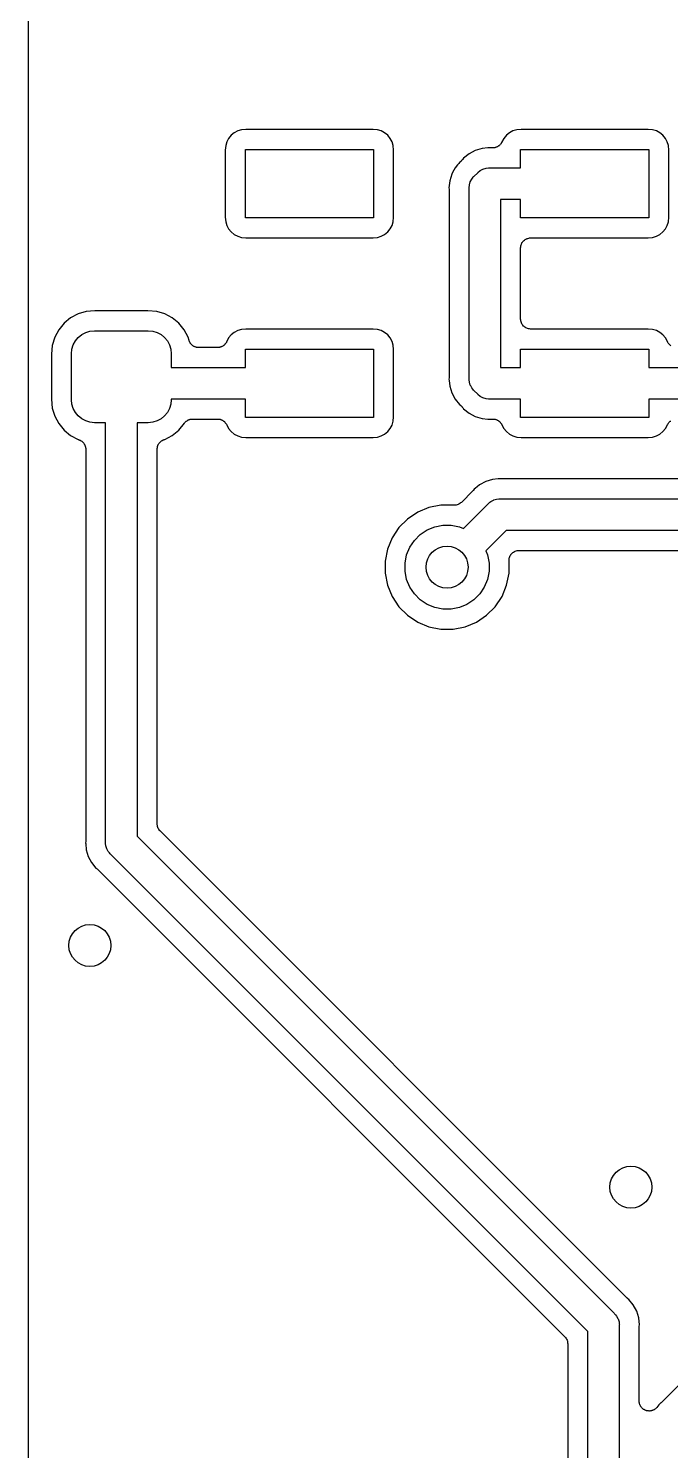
# Model space of a CAD drawing. Extents: x 100.2 to 129.8, y -164.8 to -95.2.
# Drawn here: x 100.22 to 106.33, y -118.91 to -105.37 of the extents above; entities that cross this region are included whole.
import ezdxf

# ---------------------------------------------------------------- set-up
doc = ezdxf.new("R2010")
doc.units = 0
doc.layers.add('BLACK', color=7, linetype='CONTINUOUS')

msp = doc.modelspace()

# ---------------------------------------------------------------- linework, layer by layer
at = {"layer": 'BLACK', "linetype": 'CONTINUOUS'}
for p, q in [((100.215, -154.905), (100.215, -105.095)), ((102.174, -106.366), (102.145, -106.39)), ((102.207, -106.349), (102.174, -106.366)), ((102.243, -106.338), (102.207, -106.349)), ((102.285, -106.334), (102.243, -106.338)), ((103.495, -106.334), (102.285, -106.334)), ((103.537, -106.338), (103.495, -106.334)), ((103.573, -106.349), (103.537, -106.338)), ((103.606, -106.366), (103.573, -106.349)), ((103.635, -106.39), (103.606, -106.366)), ((104.794, -106.366), (104.765, -106.39)), ((104.827, -106.349), (104.794, -106.366)), ((104.863, -106.338), (104.827, -106.349)), ((104.905, -106.334), (104.863, -106.338)), ((106.115, -106.334), (104.905, -106.334)), ((106.157, -106.338), (106.115, -106.334)), ((106.193, -106.349), (106.157, -106.338)), ((106.226, -106.366), (106.193, -106.349)), ((106.255, -106.39), (106.226, -106.366)), ((102.093, -106.488), (102.089, -106.53)), ((102.104, -106.452), (102.093, -106.488)), ((102.121, -106.419), (102.104, -106.452)), ((102.145, -106.39), (102.121, -106.419)), ((103.659, -106.419), (103.635, -106.39)), ((103.676, -106.452), (103.659, -106.419)), ((103.687, -106.488), (103.676, -106.452)), ((103.691, -106.53), (103.687, -106.488)), ((104.588, -106.51), (104.533, -106.515)), ((104.6, -106.508), (104.588, -106.51)), ((104.588, -106.51), (104.588, -106.51)), ((104.612, -106.51), (104.6, -106.508)), ((104.616, -106.51), (104.612, -106.51)), ((104.62, -106.51), (104.616, -106.51)), ((104.621, -106.51), (104.62, -106.51)), ((104.636, -106.51), (104.621, -106.51)), ((104.64, -106.51), (104.636, -106.51)), ((104.644, -106.51), (104.64, -106.51)), ((104.649, -106.509), (104.644, -106.51)), ((104.654, -106.508), (104.649, -106.509)), ((104.658, -106.507), (104.654, -106.508)), ((104.662, -106.506), (104.658, -106.507)), ((104.667, -106.504), (104.662, -106.506)), ((104.672, -106.503), (104.667, -106.504)), ((104.676, -106.501), (104.672, -106.503)), ((104.679, -106.499), (104.676, -106.501)), ((104.684, -106.497), (104.679, -106.499)), ((104.688, -106.494), (104.684, -106.497)), ((104.691, -106.491), (104.688, -106.494)), ((104.695, -106.489), (104.691, -106.491)), ((104.699, -106.486), (104.695, -106.489)), ((104.703, -106.482), (104.699, -106.486)), ((104.705, -106.479), (104.703, -106.482)), ((104.708, -106.476), (104.705, -106.479)), ((104.711, -106.472), (104.708, -106.476)), ((104.714, -106.468), (104.711, -106.472)), ((104.716, -106.464), (104.714, -106.468)), ((104.719, -106.461), (104.716, -106.464)), ((104.741, -106.419), (104.719, -106.46)), ((104.719, -106.46), (104.719, -106.461)), ((104.765, -106.39), (104.741, -106.419)), ((106.279, -106.419), (106.255, -106.39)), ((106.296, -106.452), (106.279, -106.419)), ((106.307, -106.488), (106.296, -106.452)), ((106.311, -106.53), (106.307, -106.488)), ((102.089, -106.53), (102.089, -107.17)), ((102.28, -107.175), (102.28, -106.525)), ((102.28, -106.525), (103.5, -106.525)), ((103.5, -106.525), (103.5, -107.175)), ((103.691, -107.17), (103.691, -106.53)), ((104.328, -106.641), (104.318, -106.648)), ((104.331, -106.638), (104.328, -106.641)), ((104.334, -106.635), (104.331, -106.638)), ((104.335, -106.634), (104.334, -106.635)), ((104.344, -106.625), (104.335, -106.634)), ((104.347, -106.622), (104.344, -106.625)), ((104.35, -106.619), (104.347, -106.622)), ((104.351, -106.618), (104.35, -106.619)), ((104.358, -106.608), (104.351, -106.618)), ((104.41, -106.566), (104.358, -106.608)), ((104.469, -106.534), (104.41, -106.566)), ((104.533, -106.515), (104.469, -106.534)), ((104.9, -106.7), (104.9, -106.525)), ((104.9, -106.525), (106.12, -106.525)), ((106.12, -106.525), (106.12, -107.175)), ((106.311, -107.17), (106.311, -106.53)), ((104.244, -106.759), (104.225, -106.823)), ((104.252, -106.745), (104.244, -106.759)), ((104.276, -106.7), (104.252, -106.745)), ((104.252, -106.745), (104.252, -106.745)), ((104.3, -106.671), (104.276, -106.7)), ((104.311, -106.658), (104.3, -106.671)), ((104.3, -106.671), (104.3, -106.671)), ((104.318, -106.648), (104.311, -106.658)), ((104.311, -106.658), (104.311, -106.658)), ((104.453, -106.783), (104.459, -106.779)), ((104.459, -106.779), (104.489, -106.749)), ((104.489, -106.749), (104.493, -106.743)), ((104.493, -106.743), (104.516, -106.725)), ((104.516, -106.725), (104.542, -106.711)), ((104.542, -106.711), (104.571, -106.702)), ((104.571, -106.702), (104.593, -106.7)), ((104.593, -106.7), (104.6, -106.699)), ((104.593, -106.7), (104.593, -106.7)), ((104.6, -106.699), (104.607, -106.7)), ((104.607, -106.7), (104.9, -106.7)), ((104.225, -106.823), (104.218, -106.89)), ((104.218, -106.89), (104.22, -106.902)), ((104.22, -106.902), (104.22, -106.903)), ((104.22, -106.903), (104.22, -106.907)), ((104.22, -106.907), (104.22, -106.911)), ((104.22, -106.911), (104.22, -108.689)), ((104.409, -106.89), (104.412, -106.861)), ((104.41, -106.897), (104.409, -106.89)), ((104.41, -108.703), (104.41, -106.897)), ((104.412, -106.861), (104.421, -106.832)), ((104.421, -106.832), (104.435, -106.806)), ((104.435, -106.806), (104.449, -106.789)), ((104.449, -106.789), (104.453, -106.783)), ((104.449, -106.789), (104.449, -106.789)), ((104.9, -107), (104.71, -107)), ((104.71, -107), (104.71, -108.6)), ((104.9, -107.175), (104.9, -107)), ((102.089, -107.17), (102.093, -107.212)), ((103.5, -107.175), (102.28, -107.175)), ((103.687, -107.212), (103.691, -107.17)), ((106.12, -107.175), (104.9, -107.175)), ((106.307, -107.212), (106.311, -107.17)), ((102.093, -107.212), (102.104, -107.248)), ((102.104, -107.248), (102.121, -107.281)), ((102.121, -107.281), (102.145, -107.31)), ((102.145, -107.31), (102.174, -107.334)), ((103.606, -107.334), (103.635, -107.31)), ((103.635, -107.31), (103.659, -107.281)), ((103.659, -107.281), (103.676, -107.248)), ((103.676, -107.248), (103.687, -107.212)), ((106.226, -107.334), (106.255, -107.31)), ((106.255, -107.31), (106.279, -107.281)), ((106.279, -107.281), (106.296, -107.248)), ((106.296, -107.248), (106.307, -107.212)), ((102.174, -107.334), (102.207, -107.351)), ((102.207, -107.351), (102.243, -107.362)), ((102.243, -107.362), (102.285, -107.366)), ((102.285, -107.366), (103.495, -107.366)), ((103.495, -107.366), (103.537, -107.362)), ((103.537, -107.362), (103.573, -107.351)), ((103.573, -107.351), (103.606, -107.334)), ((104.9, -107.46), (104.901, -107.451)), ((104.901, -107.451), (104.902, -107.442)), ((104.902, -107.442), (104.905, -107.433)), ((104.902, -107.442), (104.902, -107.442)), ((104.902, -107.442), (104.902, -107.442)), ((104.905, -107.433), (104.907, -107.425)), ((104.907, -107.425), (104.908, -107.424)), ((104.908, -107.424), (104.912, -107.416)), ((104.908, -107.424), (104.908, -107.424)), ((104.912, -107.416), (104.916, -107.408)), ((104.916, -107.408), (104.916, -107.408)), ((104.916, -107.408), (104.917, -107.408)), ((104.917, -107.408), (104.922, -107.401)), ((104.922, -107.401), (104.928, -107.394)), ((104.928, -107.394), (104.928, -107.394)), ((104.928, -107.394), (104.929, -107.394)), ((104.929, -107.394), (104.936, -107.388)), ((104.936, -107.388), (104.942, -107.382)), ((104.942, -107.382), (104.943, -107.382)), ((104.943, -107.382), (104.951, -107.378)), ((104.943, -107.382), (104.943, -107.382)), ((104.951, -107.378), (104.959, -107.374)), ((104.959, -107.373), (104.968, -107.371)), ((104.959, -107.374), (104.959, -107.373)), ((104.959, -107.373), (104.959, -107.373)), ((104.968, -107.371), (104.977, -107.368)), ((104.977, -107.368), (104.986, -107.367)), ((104.977, -107.368), (104.977, -107.368)), ((104.977, -107.368), (104.977, -107.368)), ((104.986, -107.367), (104.995, -107.366)), ((104.995, -107.366), (106.115, -107.366)), ((106.115, -107.366), (106.157, -107.362)), ((106.157, -107.362), (106.193, -107.351)), ((106.193, -107.351), (106.226, -107.334)), ((104.9, -107.461), (104.9, -107.46)), ((104.9, -108.139), (104.9, -107.461)), ((104.9, -107.461), (104.9, -107.461)), ((104.9, -107.461), (104.9, -107.461)), ((104.9, -107.461), (104.9, -107.461)), ((100.616, -108.128), (100.554, -108.179)), ((100.687, -108.09), (100.616, -108.128)), ((100.764, -108.067), (100.687, -108.09)), ((100.848, -108.059), (100.764, -108.067)), ((101.352, -108.059), (100.848, -108.059)), ((101.436, -108.067), (101.352, -108.059)), ((101.513, -108.09), (101.436, -108.067)), ((101.584, -108.128), (101.513, -108.09)), ((101.646, -108.179), (101.584, -108.128)), ((100.503, -108.241), (100.465, -108.312)), ((100.554, -108.179), (100.503, -108.241)), ((100.722, -108.287), (100.76, -108.267)), ((100.76, -108.267), (100.801, -108.254)), ((100.801, -108.254), (100.844, -108.25)), ((100.844, -108.25), (101.356, -108.25)), ((101.356, -108.25), (101.399, -108.254)), ((101.399, -108.254), (101.44, -108.267)), ((101.44, -108.267), (101.478, -108.287)), ((101.697, -108.241), (101.646, -108.179)), ((101.735, -108.312), (101.697, -108.241)), ((102.174, -108.266), (102.145, -108.29)), ((102.207, -108.249), (102.174, -108.266)), ((102.243, -108.238), (102.207, -108.249)), ((102.285, -108.234), (102.243, -108.238)), ((103.495, -108.234), (102.285, -108.234)), ((103.537, -108.238), (103.495, -108.234)), ((103.573, -108.249), (103.537, -108.238)), ((103.606, -108.266), (103.573, -108.249)), ((103.635, -108.29), (103.606, -108.266)), ((104.901, -108.148), (104.9, -108.139)), ((104.902, -108.156), (104.901, -108.148)), ((104.902, -108.157), (104.902, -108.156)), ((104.904, -108.166), (104.902, -108.157)), ((104.902, -108.157), (104.902, -108.157)), ((104.907, -108.174), (104.904, -108.166)), ((104.907, -108.175), (104.907, -108.174)), ((104.911, -108.183), (104.907, -108.175)), ((104.907, -108.175), (104.907, -108.175)), ((104.916, -108.191), (104.911, -108.183)), ((104.921, -108.198), (104.916, -108.191)), ((104.916, -108.191), (104.916, -108.191)), ((104.916, -108.191), (104.916, -108.191)), ((104.927, -108.205), (104.921, -108.198)), ((104.928, -108.206), (104.927, -108.205)), ((104.927, -108.205), (104.927, -108.205)), ((104.934, -108.211), (104.928, -108.206)), ((104.941, -108.217), (104.934, -108.211)), ((104.942, -108.217), (104.941, -108.217)), ((104.95, -108.222), (104.942, -108.217)), ((104.942, -108.217), (104.942, -108.217)), ((104.958, -108.226), (104.95, -108.222)), ((104.967, -108.229), (104.958, -108.226)), ((104.958, -108.226), (104.958, -108.226)), ((104.958, -108.226), (104.958, -108.226)), ((104.975, -108.232), (104.967, -108.229)), ((104.976, -108.232), (104.975, -108.232)), ((104.985, -108.233), (104.976, -108.232)), ((104.976, -108.232), (104.976, -108.232)), ((104.994, -108.234), (104.985, -108.233)), ((104.995, -108.234), (104.994, -108.234)), ((104.994, -108.234), (104.994, -108.234)), ((104.994, -108.234), (104.994, -108.234)), ((104.994, -108.234), (104.994, -108.234)), ((106.115, -108.234), (104.995, -108.234)), ((106.157, -108.238), (106.115, -108.234)), ((106.193, -108.249), (106.157, -108.238)), ((106.226, -108.266), (106.193, -108.249)), ((106.255, -108.29), (106.226, -108.266)), ((100.442, -108.389), (100.434, -108.473)), ((100.465, -108.312), (100.442, -108.389)), ((100.629, -108.426), (100.642, -108.385)), ((100.642, -108.385), (100.662, -108.347)), ((100.662, -108.347), (100.689, -108.314)), ((100.689, -108.314), (100.722, -108.287)), ((101.478, -108.287), (101.511, -108.314)), ((101.511, -108.314), (101.538, -108.347)), ((101.538, -108.347), (101.558, -108.385)), ((101.558, -108.385), (101.571, -108.426)), ((101.744, -108.343), (101.735, -108.312)), ((101.746, -108.347), (101.744, -108.343)), ((101.747, -108.351), (101.746, -108.347)), ((101.749, -108.355), (101.747, -108.351)), ((101.751, -108.36), (101.749, -108.355)), ((101.753, -108.363), (101.751, -108.36)), ((101.755, -108.367), (101.753, -108.363)), ((101.759, -108.371), (101.755, -108.367)), ((101.761, -108.375), (101.759, -108.371)), ((101.764, -108.378), (101.761, -108.375)), ((101.767, -108.381), (101.764, -108.378)), ((101.771, -108.385), (101.767, -108.381)), ((101.774, -108.388), (101.771, -108.385)), ((101.778, -108.391), (101.774, -108.388)), ((101.781, -108.393), (101.778, -108.391)), ((101.786, -108.396), (101.781, -108.393)), ((101.79, -108.399), (101.786, -108.396)), ((101.794, -108.4), (101.79, -108.399)), ((101.798, -108.402), (101.794, -108.4)), ((101.802, -108.404), (101.798, -108.402)), ((101.807, -108.406), (101.802, -108.404)), ((101.811, -108.407), (101.807, -108.406)), ((102.042, -108.406), (102.038, -108.407)), ((102.047, -108.404), (102.042, -108.406)), ((102.052, -108.403), (102.047, -108.404)), ((102.056, -108.401), (102.052, -108.403)), ((102.059, -108.399), (102.056, -108.401)), ((102.064, -108.397), (102.059, -108.399)), ((102.068, -108.394), (102.064, -108.397)), ((102.071, -108.391), (102.068, -108.394)), ((102.075, -108.389), (102.071, -108.391)), ((102.079, -108.386), (102.075, -108.389)), ((102.083, -108.382), (102.079, -108.386)), ((102.085, -108.379), (102.083, -108.382)), ((102.088, -108.376), (102.085, -108.379)), ((102.091, -108.372), (102.088, -108.376)), ((102.094, -108.368), (102.091, -108.372)), ((102.096, -108.364), (102.094, -108.368)), ((102.099, -108.361), (102.096, -108.364)), ((102.121, -108.319), (102.099, -108.36)), ((102.099, -108.36), (102.099, -108.361)), ((102.145, -108.29), (102.121, -108.319)), ((103.659, -108.319), (103.635, -108.29)), ((103.676, -108.352), (103.659, -108.319)), ((103.687, -108.388), (103.676, -108.352)), ((103.691, -108.43), (103.687, -108.388)), ((106.279, -108.319), (106.255, -108.29)), ((106.301, -108.36), (106.279, -108.319)), ((106.303, -108.363), (106.301, -108.36)), ((106.305, -108.367), (106.303, -108.363)), ((106.308, -108.371), (106.305, -108.367)), ((106.311, -108.375), (106.308, -108.371)), ((106.314, -108.378), (106.311, -108.375)), ((106.316, -108.381), (106.314, -108.378)), ((106.32, -108.385), (106.316, -108.381)), ((106.324, -108.388), (106.32, -108.385)), ((106.327, -108.391), (106.324, -108.388)), ((106.331, -108.393), (106.327, -108.391)), ((100.434, -108.473), (100.434, -108.902)), ((100.625, -108.469), (100.629, -108.426)), ((100.625, -108.906), (100.625, -108.469)), ((101.571, -108.426), (101.575, -108.469)), ((101.575, -108.469), (101.575, -108.6)), ((101.815, -108.408), (101.811, -108.407)), ((101.82, -108.408), (101.815, -108.408)), ((101.825, -108.409), (101.82, -108.408)), ((101.829, -108.41), (101.825, -108.409)), ((101.834, -108.41), (101.829, -108.41)), ((101.835, -108.41), (101.834, -108.41)), ((102.016, -108.41), (101.835, -108.41)), ((102.02, -108.41), (102.016, -108.41)), ((102.024, -108.41), (102.02, -108.41)), ((102.029, -108.409), (102.024, -108.41)), ((102.034, -108.408), (102.029, -108.409)), ((102.038, -108.407), (102.034, -108.408)), ((102.28, -108.6), (102.28, -108.425)), ((102.28, -108.425), (103.5, -108.425)), ((103.5, -108.425), (103.5, -109.075)), ((103.691, -109.07), (103.691, -108.43)), ((104.9, -108.6), (104.9, -108.425)), ((104.9, -108.425), (106.12, -108.425)), ((106.12, -108.425), (106.12, -108.6)), ((101.575, -108.6), (102.28, -108.6)), ((104.71, -108.6), (104.9, -108.6)), ((106.12, -108.6), (106.825, -108.6)), ((104.22, -108.698), (104.218, -108.71)), ((104.218, -108.71), (104.22, -108.722)), ((104.22, -108.689), (104.22, -108.69)), ((104.22, -108.69), (104.22, -108.694)), ((104.22, -108.694), (104.22, -108.698)), ((104.22, -108.722), (104.22, -108.722)), ((104.22, -108.722), (104.225, -108.777)), ((104.225, -108.777), (104.244, -108.841)), ((104.409, -108.71), (104.41, -108.703)), ((104.41, -108.717), (104.409, -108.71)), ((104.412, -108.739), (104.41, -108.717)), ((104.41, -108.717), (104.41, -108.717)), ((104.421, -108.768), (104.412, -108.739)), ((104.425, -108.775), (104.421, -108.768)), ((104.435, -108.794), (104.425, -108.775)), ((104.444, -108.806), (104.435, -108.794)), ((104.453, -108.817), (104.444, -108.806)), ((100.434, -108.902), (100.442, -108.986)), ((100.629, -108.949), (100.625, -108.906)), ((101.575, -108.906), (101.571, -108.949)), ((102.28, -108.9), (101.575, -108.9)), ((101.575, -108.9), (101.575, -108.906)), ((102.28, -109.075), (102.28, -108.9)), ((104.244, -108.841), (104.276, -108.9)), ((104.276, -108.9), (104.318, -108.952)), ((104.459, -108.821), (104.453, -108.817)), ((104.489, -108.851), (104.459, -108.821)), ((104.493, -108.857), (104.489, -108.851)), ((104.516, -108.875), (104.493, -108.857)), ((104.542, -108.889), (104.516, -108.875)), ((104.571, -108.898), (104.542, -108.889)), ((104.593, -108.9), (104.571, -108.898)), ((104.6, -108.901), (104.593, -108.9)), ((104.593, -108.9), (104.593, -108.9)), ((104.607, -108.9), (104.6, -108.901)), ((104.9, -108.9), (104.607, -108.9)), ((104.9, -109.075), (104.9, -108.9)), ((106.825, -108.9), (106.12, -108.9)), ((106.12, -108.9), (106.12, -109.075)), ((100.442, -108.986), (100.465, -109.063)), ((100.465, -109.063), (100.503, -109.134)), ((100.642, -108.99), (100.629, -108.949)), ((100.662, -109.028), (100.642, -108.99)), ((100.689, -109.061), (100.662, -109.028)), ((100.722, -109.088), (100.689, -109.061)), ((101.511, -109.061), (101.478, -109.088)), ((101.538, -109.028), (101.511, -109.061)), ((101.558, -108.99), (101.538, -109.028)), ((101.571, -108.949), (101.558, -108.99)), ((103.5, -109.075), (102.28, -109.075)), ((103.687, -109.112), (103.691, -109.07)), ((104.318, -108.952), (104.328, -108.959)), ((104.328, -108.959), (104.329, -108.96)), ((104.329, -108.96), (104.332, -108.963)), ((104.332, -108.963), (104.335, -108.966)), ((104.335, -108.966), (104.344, -108.975)), ((104.344, -108.975), (104.345, -108.976)), ((104.345, -108.976), (104.348, -108.979)), ((104.348, -108.979), (104.351, -108.982)), ((104.351, -108.982), (104.358, -108.992)), ((104.358, -108.992), (104.41, -109.034)), ((104.41, -109.034), (104.469, -109.066)), ((104.469, -109.066), (104.533, -109.085)), ((106.12, -109.075), (104.9, -109.075)), ((100.503, -109.134), (100.554, -109.196)), ((100.554, -109.196), (100.616, -109.247)), ((100.76, -109.108), (100.722, -109.088)), ((100.801, -109.121), (100.76, -109.108)), ((100.844, -109.125), (100.801, -109.121)), ((100.95, -109.125), (100.844, -109.125)), ((100.95, -113.115), (100.95, -109.125)), ((101.356, -109.125), (101.25, -109.125)), ((101.25, -109.125), (101.25, -113.06)), ((101.399, -109.121), (101.356, -109.125)), ((101.44, -109.108), (101.399, -109.121)), ((101.478, -109.088), (101.44, -109.108)), ((101.584, -109.247), (101.646, -109.196)), ((101.646, -109.196), (101.702, -109.128)), ((101.702, -109.128), (101.705, -109.124)), ((101.705, -109.124), (101.708, -109.121)), ((101.708, -109.121), (101.71, -109.118)), ((101.71, -109.118), (101.714, -109.114)), ((101.714, -109.114), (101.718, -109.111)), ((101.718, -109.111), (101.721, -109.109)), ((101.721, -109.109), (101.725, -109.106)), ((101.725, -109.106), (101.729, -109.103)), ((101.729, -109.103), (101.733, -109.101)), ((101.733, -109.101), (101.737, -109.099)), ((101.737, -109.099), (101.741, -109.097)), ((101.741, -109.097), (101.746, -109.096)), ((101.746, -109.096), (101.751, -109.094)), ((101.751, -109.094), (101.755, -109.093)), ((101.755, -109.093), (101.759, -109.092)), ((101.759, -109.092), (101.764, -109.091)), ((101.764, -109.091), (101.769, -109.09)), ((101.769, -109.09), (101.773, -109.09)), ((101.773, -109.09), (101.777, -109.09)), ((101.777, -109.09), (102.016, -109.09)), ((102.016, -109.09), (102.017, -109.09)), ((102.017, -109.09), (102.021, -109.09)), ((102.021, -109.09), (102.025, -109.09)), ((102.025, -109.09), (102.03, -109.092)), ((102.03, -109.092), (102.035, -109.092)), ((102.035, -109.092), (102.039, -109.093)), ((102.039, -109.093), (102.044, -109.094)), ((102.044, -109.094), (102.048, -109.096)), ((102.048, -109.096), (102.053, -109.098)), ((102.053, -109.098), (102.057, -109.1)), ((102.057, -109.1), (102.061, -109.101)), ((102.061, -109.101), (102.065, -109.104)), ((102.065, -109.104), (102.069, -109.107)), ((102.069, -109.107), (102.073, -109.109)), ((102.073, -109.109), (102.076, -109.112)), ((102.076, -109.112), (102.08, -109.115)), ((102.08, -109.115), (102.084, -109.119)), ((102.084, -109.119), (102.086, -109.122)), ((102.086, -109.122), (102.089, -109.125)), ((102.089, -109.125), (102.092, -109.129)), ((102.092, -109.129), (102.095, -109.133)), ((102.095, -109.133), (102.097, -109.137)), ((102.097, -109.137), (102.099, -109.14)), ((102.099, -109.14), (102.121, -109.181)), ((102.121, -109.181), (102.145, -109.21)), ((102.145, -109.21), (102.174, -109.234)), ((103.606, -109.234), (103.635, -109.21)), ((103.635, -109.21), (103.659, -109.181)), ((103.659, -109.181), (103.676, -109.148)), ((103.676, -109.148), (103.687, -109.112)), ((104.533, -109.085), (104.588, -109.09)), ((104.588, -109.09), (104.588, -109.09)), ((104.588, -109.09), (104.6, -109.092)), ((104.6, -109.092), (104.612, -109.09)), ((104.612, -109.09), (104.613, -109.09)), ((104.613, -109.09), (104.617, -109.09)), ((104.617, -109.09), (104.621, -109.09)), ((104.621, -109.09), (104.636, -109.09)), ((104.636, -109.09), (104.637, -109.09)), ((104.637, -109.09), (104.641, -109.09)), ((104.641, -109.09), (104.645, -109.09)), ((104.645, -109.09), (104.65, -109.092)), ((104.65, -109.092), (104.655, -109.092)), ((104.655, -109.092), (104.659, -109.093)), ((104.659, -109.093), (104.664, -109.094)), ((104.664, -109.094), (104.668, -109.096)), ((104.668, -109.096), (104.673, -109.098)), ((104.673, -109.098), (104.677, -109.1)), ((104.677, -109.1), (104.681, -109.101)), ((104.681, -109.101), (104.685, -109.104)), ((104.685, -109.104), (104.689, -109.107)), ((104.689, -109.107), (104.693, -109.109)), ((104.693, -109.109), (104.696, -109.112)), ((104.696, -109.112), (104.7, -109.115)), ((104.7, -109.115), (104.704, -109.119)), ((104.704, -109.119), (104.706, -109.122)), ((104.706, -109.122), (104.709, -109.125)), ((104.709, -109.125), (104.712, -109.129)), ((104.712, -109.129), (104.715, -109.133)), ((104.715, -109.133), (104.717, -109.137)), ((104.717, -109.137), (104.719, -109.14)), ((104.719, -109.14), (104.741, -109.181)), ((104.741, -109.181), (104.765, -109.21)), ((104.765, -109.21), (104.794, -109.234)), ((106.226, -109.234), (106.255, -109.21)), ((106.255, -109.21), (106.279, -109.181)), ((106.279, -109.181), (106.301, -109.14)), ((106.301, -109.139), (106.304, -109.136)), ((106.301, -109.14), (106.301, -109.139)), ((106.304, -109.136), (106.306, -109.132)), ((106.306, -109.132), (106.309, -109.128)), ((106.309, -109.128), (106.312, -109.124)), ((106.312, -109.124), (106.315, -109.121)), ((106.315, -109.121), (106.317, -109.118)), ((106.317, -109.118), (106.321, -109.114)), ((106.321, -109.114), (106.325, -109.111)), ((106.325, -109.111), (106.329, -109.109)), ((100.616, -109.247), (100.687, -109.285)), ((100.687, -109.285), (100.693, -109.286)), ((100.693, -109.286), (100.694, -109.287)), ((100.694, -109.287), (100.698, -109.289)), ((100.698, -109.289), (100.702, -109.29)), ((100.702, -109.29), (100.706, -109.292)), ((100.706, -109.292), (100.711, -109.294)), ((100.711, -109.294), (100.714, -109.297)), ((100.714, -109.297), (100.718, -109.299)), ((100.718, -109.299), (100.722, -109.302)), ((100.722, -109.302), (100.726, -109.305)), ((100.726, -109.305), (100.729, -109.308)), ((100.729, -109.308), (100.732, -109.31)), ((100.732, -109.31), (100.736, -109.314)), ((100.736, -109.314), (100.739, -109.318)), ((100.739, -109.318), (100.741, -109.321)), ((100.741, -109.321), (100.744, -109.325)), ((100.744, -109.325), (100.746, -109.329)), ((100.746, -109.329), (100.749, -109.333)), ((100.749, -109.333), (100.751, -109.337)), ((100.751, -109.337), (100.753, -109.341)), ((100.753, -109.341), (100.754, -109.346)), ((100.754, -109.346), (100.756, -109.351)), ((100.756, -109.351), (100.757, -109.355)), ((101.442, -109.358), (101.443, -109.354)), ((101.443, -109.354), (101.444, -109.349)), ((101.444, -109.349), (101.446, -109.345)), ((101.446, -109.345), (101.448, -109.34)), ((101.448, -109.34), (101.45, -109.336)), ((101.45, -109.336), (101.451, -109.332)), ((101.451, -109.332), (101.454, -109.328)), ((101.454, -109.328), (101.457, -109.324)), ((101.457, -109.324), (101.459, -109.32)), ((101.459, -109.32), (101.462, -109.317)), ((101.462, -109.317), (101.465, -109.313)), ((101.465, -109.313), (101.469, -109.309)), ((101.469, -109.309), (101.472, -109.307)), ((101.472, -109.307), (101.475, -109.304)), ((101.475, -109.304), (101.479, -109.301)), ((101.479, -109.301), (101.483, -109.298)), ((101.483, -109.298), (101.487, -109.296)), ((101.487, -109.296), (101.49, -109.294)), ((101.49, -109.294), (101.495, -109.292)), ((101.495, -109.292), (101.499, -109.289)), ((101.499, -109.289), (101.503, -109.288)), ((101.503, -109.288), (101.507, -109.286)), ((101.507, -109.286), (101.513, -109.285)), ((101.513, -109.285), (101.584, -109.247)), ((102.174, -109.234), (102.207, -109.251)), ((102.207, -109.251), (102.243, -109.262)), ((102.243, -109.262), (102.285, -109.266)), ((102.285, -109.266), (103.495, -109.266)), ((103.495, -109.266), (103.537, -109.262)), ((103.537, -109.262), (103.573, -109.251)), ((103.573, -109.251), (103.606, -109.234)), ((104.794, -109.234), (104.827, -109.251)), ((104.827, -109.251), (104.863, -109.262)), ((104.863, -109.262), (104.905, -109.266)), ((104.905, -109.266), (106.115, -109.266)), ((106.115, -109.266), (106.157, -109.262)), ((106.157, -109.262), (106.193, -109.251)), ((106.193, -109.251), (106.226, -109.234)), ((100.757, -109.355), (100.758, -109.359)), ((100.758, -109.359), (100.759, -109.364)), ((100.759, -109.364), (100.76, -109.369)), ((100.76, -109.369), (100.76, -109.373)), ((100.76, -109.373), (100.76, -109.377)), ((100.76, -109.377), (100.76, -113.101)), ((101.44, -109.372), (101.441, -109.368)), ((101.44, -109.376), (101.44, -109.372)), ((101.44, -109.377), (101.44, -109.376)), ((101.44, -112.942), (101.44, -109.377)), ((101.441, -109.368), (101.442, -109.363)), ((101.442, -109.363), (101.442, -109.358)), ((104.458, -109.758), (104.451, -109.768)), ((104.47, -109.749), (104.458, -109.758)), ((104.487, -109.735), (104.47, -109.749)), ((104.47, -109.749), (104.47, -109.749)), ((104.51, -109.716), (104.487, -109.735)), ((104.569, -109.684), (104.51, -109.716)), ((104.633, -109.665), (104.569, -109.684)), ((104.688, -109.66), (104.633, -109.665)), ((104.7, -109.658), (104.688, -109.66)), ((104.688, -109.66), (104.688, -109.66)), ((104.712, -109.66), (104.7, -109.658)), ((104.716, -109.66), (104.712, -109.66)), ((104.72, -109.66), (104.716, -109.66)), ((104.721, -109.66), (104.72, -109.66)), ((107.867, -109.66), (104.721, -109.66)), ((104.321, -109.895), (104.313, -109.899)), ((104.322, -109.895), (104.321, -109.895)), ((104.329, -109.889), (104.322, -109.895)), ((104.322, -109.895), (104.322, -109.895)), ((104.336, -109.883), (104.329, -109.889)), ((104.337, -109.883), (104.336, -109.883)), ((104.336, -109.883), (104.336, -109.883)), ((104.336, -109.883), (104.336, -109.883)), ((104.336, -109.883), (104.336, -109.883)), ((104.444, -109.775), (104.337, -109.883)), ((104.447, -109.772), (104.444, -109.775)), ((104.45, -109.769), (104.447, -109.772)), ((104.451, -109.768), (104.45, -109.769)), ((104.589, -109.899), (104.593, -109.893)), ((104.593, -109.893), (104.607, -109.882)), ((104.607, -109.882), (104.616, -109.875)), ((104.616, -109.875), (104.642, -109.861)), ((104.642, -109.861), (104.644, -109.86)), ((104.644, -109.86), (104.671, -109.852)), ((104.671, -109.852), (104.693, -109.85)), ((104.693, -109.85), (104.7, -109.849)), ((104.693, -109.85), (104.693, -109.85)), ((104.7, -109.849), (104.707, -109.85)), ((104.707, -109.85), (108.029, -109.85)), ((103.921, -109.977), (103.824, -110.042)), ((104.028, -109.933), (103.921, -109.977)), ((104.142, -109.91), (104.028, -109.933)), ((104.265, -109.91), (104.142, -109.91)), ((104.268, -109.91), (104.265, -109.91)), ((104.269, -109.91), (104.268, -109.91)), ((104.278, -109.91), (104.269, -109.91)), ((104.269, -109.91), (104.269, -109.91)), ((104.287, -109.909), (104.278, -109.91)), ((104.288, -109.909), (104.287, -109.909)), ((104.287, -109.909), (104.287, -109.909)), ((104.296, -109.906), (104.288, -109.909)), ((104.305, -109.904), (104.296, -109.906)), ((104.306, -109.903), (104.305, -109.903)), ((104.305, -109.903), (104.305, -109.904)), ((104.313, -109.899), (104.306, -109.903)), ((104.356, -110.132), (104.589, -109.899)), ((103.742, -110.124), (103.677, -110.221)), ((103.824, -110.042), (103.742, -110.124)), ((103.945, -110.189), (104.011, -110.146)), ((104.011, -110.146), (104.083, -110.115)), ((104.083, -110.115), (104.161, -110.1)), ((104.161, -110.1), (104.239, -110.1)), ((104.239, -110.1), (104.317, -110.115)), ((104.317, -110.115), (104.356, -110.132)), ((104.762, -110.15), (104.568, -110.344)), ((108.029, -110.15), (104.762, -110.15)), ((103.677, -110.221), (103.633, -110.328)), ((103.846, -110.311), (103.889, -110.245)), ((103.889, -110.245), (103.945, -110.189)), ((103.633, -110.328), (103.61, -110.442)), ((103.8, -110.461), (103.815, -110.383)), ((103.815, -110.383), (103.846, -110.311)), ((104.568, -110.344), (104.585, -110.383)), ((104.585, -110.383), (104.6, -110.461)), ((104.79, -110.434), (104.791, -110.425)), ((104.79, -110.435), (104.79, -110.434)), ((104.79, -110.434), (104.79, -110.434)), ((104.79, -110.434), (104.79, -110.434)), ((104.79, -110.434), (104.79, -110.434)), ((104.79, -110.558), (104.79, -110.435)), ((104.791, -110.425), (104.792, -110.416)), ((104.792, -110.415), (104.795, -110.407)), ((104.792, -110.416), (104.792, -110.415)), ((104.792, -110.416), (104.792, -110.416)), ((104.795, -110.407), (104.797, -110.398)), ((104.797, -110.398), (104.798, -110.398)), ((104.798, -110.398), (104.802, -110.39)), ((104.798, -110.398), (104.798, -110.398)), ((104.802, -110.39), (104.806, -110.382)), ((104.806, -110.382), (104.807, -110.381)), ((104.806, -110.382), (104.806, -110.382)), ((104.807, -110.381), (104.812, -110.374)), ((104.812, -110.374), (104.818, -110.368)), ((104.818, -110.368), (104.818, -110.367)), ((104.818, -110.367), (104.819, -110.367)), ((104.819, -110.367), (104.826, -110.361)), ((104.826, -110.361), (104.832, -110.356)), ((104.832, -110.356), (104.833, -110.356)), ((104.833, -110.356), (104.841, -110.351)), ((104.833, -110.356), (104.833, -110.356)), ((104.841, -110.351), (104.849, -110.347)), ((104.849, -110.347), (104.858, -110.344)), ((104.849, -110.347), (104.849, -110.347)), ((104.849, -110.347), (104.849, -110.347)), ((104.858, -110.344), (104.867, -110.342)), ((104.867, -110.342), (104.876, -110.341)), ((104.867, -110.342), (104.867, -110.342)), ((104.867, -110.342), (104.867, -110.342)), ((104.876, -110.341), (104.885, -110.34)), ((104.885, -110.34), (107.867, -110.34)), ((103.61, -110.442), (103.61, -110.558)), ((103.61, -110.558), (103.633, -110.672)), ((103.8, -110.539), (103.8, -110.461)), ((103.815, -110.617), (103.8, -110.539)), ((104.6, -110.539), (104.585, -110.617)), ((104.6, -110.461), (104.6, -110.539)), ((104.767, -110.672), (104.79, -110.558)), ((103.633, -110.672), (103.677, -110.779)), ((103.846, -110.689), (103.815, -110.617)), ((103.889, -110.755), (103.846, -110.689)), ((104.554, -110.689), (104.511, -110.755)), ((104.585, -110.617), (104.554, -110.689)), ((104.723, -110.779), (104.767, -110.672)), ((103.677, -110.779), (103.742, -110.876)), ((103.945, -110.811), (103.889, -110.755)), ((104.011, -110.854), (103.945, -110.811)), ((104.455, -110.811), (104.389, -110.854)), ((104.511, -110.755), (104.455, -110.811)), ((104.658, -110.876), (104.723, -110.779)), ((103.742, -110.876), (103.824, -110.958)), ((103.824, -110.958), (103.921, -111.023)), ((104.083, -110.885), (104.011, -110.854)), ((104.161, -110.9), (104.083, -110.885)), ((104.239, -110.9), (104.161, -110.9)), ((104.317, -110.885), (104.239, -110.9)), ((104.389, -110.854), (104.317, -110.885)), ((104.479, -111.023), (104.576, -110.958)), ((104.576, -110.958), (104.658, -110.876)), ((103.921, -111.023), (104.028, -111.067)), ((104.028, -111.067), (104.142, -111.09)), ((104.142, -111.09), (104.258, -111.09)), ((104.258, -111.09), (104.372, -111.067)), ((104.372, -111.067), (104.479, -111.023)), ((101.441, -112.951), (101.44, -112.942)), ((101.442, -112.96), (101.441, -112.951)), ((101.442, -112.961), (101.442, -112.96)), ((101.442, -112.96), (101.442, -112.96)), ((101.444, -112.969), (101.442, -112.961)), ((101.447, -112.977), (101.444, -112.969)), ((101.447, -112.978), (101.447, -112.977)), ((101.451, -112.986), (101.447, -112.978)), ((101.447, -112.978), (101.447, -112.978)), ((101.455, -112.994), (101.451, -112.986)), ((101.456, -112.994), (101.455, -112.994)), ((101.456, -112.995), (101.456, -112.994)), ((101.461, -113.001), (101.456, -112.995)), ((101.467, -113.008), (101.461, -113.001)), ((101.468, -113.009), (101.467, -113.008)), ((100.76, -113.11), (100.758, -113.122)), ((100.758, -113.122), (100.76, -113.134)), ((100.76, -113.101), (100.76, -113.102)), ((100.76, -113.102), (100.76, -113.106)), ((100.76, -113.106), (100.76, -113.11)), ((100.76, -113.134), (100.76, -113.134)), ((100.76, -113.134), (100.765, -113.189)), ((100.949, -113.122), (100.95, -113.115)), ((100.95, -113.13), (100.949, -113.122)), ((100.952, -113.152), (100.95, -113.13)), ((100.95, -113.13), (100.95, -113.13)), ((101.25, -113.06), (105.79, -117.6)), ((105.914, -117.456), (101.468, -113.009)), ((101.468, -113.009), (101.468, -113.009)), ((101.468, -113.009), (101.468, -113.009)), ((101.468, -113.009), (101.468, -113.009)), ((100.765, -113.189), (100.784, -113.253)), ((100.784, -113.253), (100.816, -113.312)), ((100.961, -113.18), (100.952, -113.152)), ((100.965, -113.187), (100.961, -113.18)), ((100.975, -113.206), (100.965, -113.187)), ((100.987, -113.22), (100.975, -113.206)), ((100.993, -113.229), (100.987, -113.22)), ((100.999, -113.234), (100.993, -113.229)), ((105.539, -117.773), (100.999, -113.234)), ((100.816, -113.312), (100.858, -113.364)), ((100.858, -113.364), (100.868, -113.372)), ((100.868, -113.372), (100.869, -113.372)), ((100.869, -113.372), (100.872, -113.375)), ((100.872, -113.375), (100.875, -113.378)), ((100.875, -113.378), (105.321, -117.824)), ((105.917, -117.458), (105.914, -117.456)), ((105.92, -117.461), (105.917, -117.458)), ((105.921, -117.462), (105.92, -117.461)), ((105.93, -117.47), (105.921, -117.462)), ((105.973, -117.521), (105.93, -117.47)), ((105.79, -117.6), (105.795, -117.605)), ((105.795, -117.605), (105.804, -117.615)), ((106.005, -117.58), (105.973, -117.521)), ((106.024, -117.644), (106.005, -117.58)), ((105.804, -117.615), (105.814, -117.627)), ((105.814, -117.627), (105.827, -117.651)), ((105.827, -117.651), (105.828, -117.653)), ((105.828, -117.653), (105.837, -117.682)), ((105.837, -117.682), (105.839, -117.703)), ((105.839, -117.703), (105.84, -117.711)), ((105.84, -117.711), (105.839, -117.718)), ((105.839, -117.718), (105.839, -124.127)), ((106.031, -117.711), (106.024, -117.644)), ((106.029, -117.723), (106.031, -117.711)), ((106.029, -117.727), (106.029, -117.723)), ((106.029, -117.731), (106.029, -117.727)), ((106.029, -117.732), (106.029, -117.731)), ((106.029, -118.436), (106.029, -117.732)), ((105.321, -117.824), (105.321, -117.824)), ((105.321, -117.824), (105.321, -117.824)), ((105.321, -117.824), (105.321, -117.824)), ((105.321, -117.824), (105.322, -117.825)), ((105.322, -117.825), (105.327, -117.832)), ((105.327, -117.832), (105.333, -117.839)), ((105.333, -117.839), (105.333, -117.839)), ((105.333, -117.839), (105.334, -117.84)), ((105.334, -117.84), (105.338, -117.847)), ((105.338, -117.847), (105.342, -117.855)), ((105.342, -117.855), (105.342, -117.856)), ((105.342, -117.856), (105.342, -117.856)), ((105.342, -117.856), (105.345, -117.864)), ((105.345, -117.864), (105.347, -117.873)), ((105.347, -117.873), (105.347, -117.873)), ((105.347, -117.873), (105.347, -117.874)), ((105.347, -117.874), (105.348, -117.883)), ((105.539, -124.182), (105.539, -117.773)), ((106.819, -117.871), (106.237, -118.453)), ((105.348, -117.883), (105.349, -117.891)), ((105.349, -117.891), (105.349, -124.168)), ((106.029, -118.44), (106.029, -118.436)), ((106.029, -118.445), (106.029, -118.44)), ((106.03, -118.45), (106.029, -118.445)), ((106.031, -118.454), (106.03, -118.45)), ((106.032, -118.459), (106.031, -118.454)), ((106.033, -118.463), (106.032, -118.459)), ((106.035, -118.468), (106.033, -118.463)), ((106.036, -118.472), (106.035, -118.468)), ((106.038, -118.476), (106.036, -118.472)), ((106.04, -118.48), (106.038, -118.476)), ((106.042, -118.484), (106.04, -118.48)), ((106.045, -118.488), (106.042, -118.484)), ((106.048, -118.492), (106.045, -118.488)), ((106.05, -118.496), (106.048, -118.492)), ((106.053, -118.499), (106.05, -118.496)), ((106.056, -118.503), (106.053, -118.499)), ((106.06, -118.506), (106.056, -118.503)), ((106.063, -118.509), (106.06, -118.506)), ((106.067, -118.512), (106.063, -118.509)), ((106.071, -118.515), (106.067, -118.512)), ((106.075, -118.517), (106.071, -118.515)), ((106.078, -118.519), (106.075, -118.517)), ((106.083, -118.521), (106.078, -118.519)), ((106.087, -118.523), (106.083, -118.521)), ((106.091, -118.525), (106.087, -118.523)), ((106.095, -118.527), (106.091, -118.525)), ((106.1, -118.528), (106.095, -118.527)), ((106.105, -118.529), (106.1, -118.528)), ((106.109, -118.529), (106.105, -118.529)), ((106.114, -118.53), (106.109, -118.529)), ((106.118, -118.53), (106.114, -118.53)), ((106.123, -118.531), (106.118, -118.53)), ((106.128, -118.53), (106.123, -118.531)), ((106.132, -118.531), (106.128, -118.53)), ((106.137, -118.53), (106.132, -118.531)), ((106.142, -118.529), (106.137, -118.53)), ((106.146, -118.528), (106.142, -118.529)), ((106.15, -118.527), (106.146, -118.528)), ((106.155, -118.525), (106.15, -118.527)), ((106.159, -118.524), (106.155, -118.525)), ((106.163, -118.522), (106.159, -118.524)), ((106.168, -118.52), (106.163, -118.522)), ((106.172, -118.518), (106.168, -118.52)), ((106.176, -118.515), (106.172, -118.518)), ((106.179, -118.513), (106.176, -118.515)), ((106.183, -118.51), (106.179, -118.513)), ((106.187, -118.507), (106.183, -118.51)), ((106.19, -118.504), (106.187, -118.507)), ((106.193, -118.5), (106.19, -118.504)), ((106.196, -118.497), (106.193, -118.5)), ((106.197, -118.496), (106.196, -118.497)), ((106.217, -118.473), (106.197, -118.496)), ((106.223, -118.465), (106.217, -118.473)), ((106.217, -118.473), (106.217, -118.473)), ((106.23, -118.459), (106.223, -118.465)), ((106.233, -118.456), (106.23, -118.459)), ((106.236, -118.454), (106.233, -118.456)), ((106.237, -118.453), (106.236, -118.454))]:
    msp.add_line(p, q, dxfattribs=at)
at = {"layer": 'BLACK'}
for centre in [(104.2, -110.5), (100.8, -114.1), (105.95, -116.4)]:
    msp.add_circle(centre, 0.2, dxfattribs=at)

doc.saveas('drawing.dxf')
